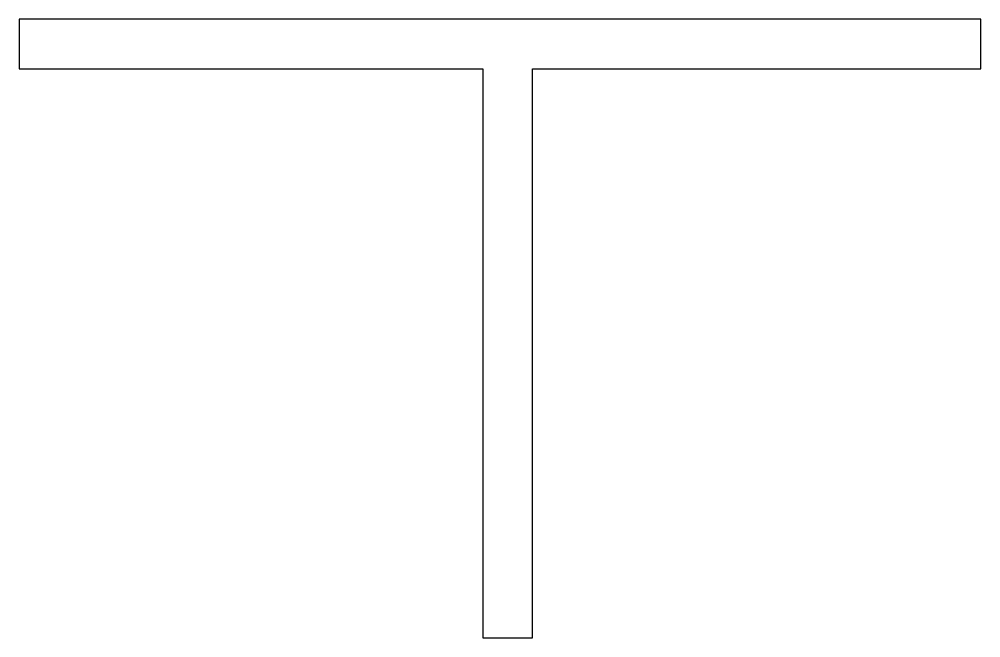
# Model space of a CAD drawing. Extents: x 134.3 to 165.4, y 201.6 to 221.6.
import ezdxf

# ---------------------------------------------------------------- set-up
doc = ezdxf.new("R2010")
doc.units = 0
doc.header["$LTSCALE"] = 15
doc.layers.add('ANA', color=220, linetype='CONTINUOUS')

msp = doc.modelspace()

# ---------------------------------------------------------------- linework, layer by layer
at = {"layer": 'ANA', "color": 0}
msp.add_lwpolyline([(134.291, 221.567), (134.291, 219.967), (149.291, 219.967), (149.291, 201.567), (150.891, 201.567), (150.891, 219.967), (165.391, 219.967), (165.391, 221.567)], close=True, dxfattribs=at)

doc.saveas('drawing.dxf')
